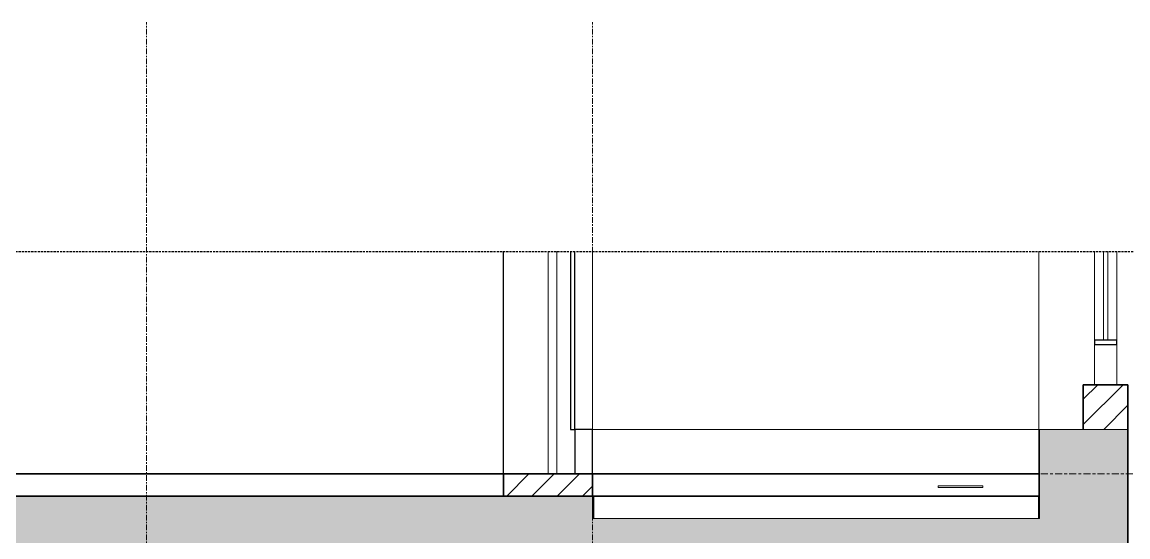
# Model space of a CAD drawing. Header units: millimetres. Extents: x 67190 to 250421, y 542 to 78637.
# Drawn here: x 90541 to 93019, y 5459 to 6613 of the extents above; entities that cross this region are included whole.
import ezdxf

# ---------------------------------------------------------------- set-up
doc = ezdxf.new("R2010")
doc.units = ezdxf.units.MM
for name, pattern in [('Centre', [31.75, 6.35, -4.7625, 15.875, -4.7625]), ('Grid Line', [22.225, 12.7, -3.175, 3.175, -3.175]), ('Hidden', [7.14375, 4.7625, -2.38125]), ('IMPORT-CENTER _2_', [40.64, 25.4, -5.08, 5.08, -5.08])]:
    doc.linetypes.add(name, pattern=pattern)
for name, color, linetype, lineweight in [('0-5', 90, 'Continuous', 5), ('A-DETL-GENF', 92, 'Continuous', 18), ('A-DETL-GENF-4', 92, 'Hidden', 25), ('A-DETL-GENF-5', 9, 'Continuous', 18), ('A-DETL-MEDM', 33, 'Continuous', 35), ('A-DETL-THIN', 151, 'Continuous', 18), ('A-DOOR', 31, 'Continuous', 18), ('A-DOOR-4', 31, 'Continuous', 25), ('A-DOOR-FRAM-1', 31, 'Continuous', 18), ('A-DOOR-GLAZ', 31, 'Continuous', 25), ('A-FLOR-FNSH-1', 250, 'Continuous', 35), ('A-FLOR-HRAL', 11, 'Continuous', 18), ('A-FLOR-HRAL-1', 11, 'Continuous', 25), ('A-FLOR-LEVL-2', 51, 'Centre', 9), ('A-FLOR-PATT-1', 253, 'Continuous', 18), ('A-WALL', 113, 'Continuous', 18), ('A-WALL-2', 250, 'Continuous', 35), ('A-WALL-3', 7, 'Continuous', 18), ('A-WALL-PATT-2', 111, 'Continuous', 18), ('G-IMPT', 8, 'Continuous', 18), ('G-IMPT-3', 8, 'IMPORT-CENTER _2_', 18), ('M-EQPM', 50, 'Continuous', 18), ('M-EQPM-1', 7, 'Continuous', 18), ('M-EQPM-2', 50, 'Continuous', 25), ('S-BEAM-2', 7, 'Continuous', 18), ('S-COLS', 52, 'Continuous', 18), ('S-GRID-1', 1, 'Grid Line', 9)]:
    doc.layers.add(name, color=color, linetype=linetype, lineweight=lineweight)
pattern_1 = [(50, (-28433.55, 15875), (364.368, -31.878), [38.1, -419.1]), (355, (-28433.55, 15875), (-70.486, 382.113), [30.48, -335.28]), (100.451, (-28403.2, 15872.34), (293.885, 350.233), [32.38, -356.18]), (46.184, (-28433.55, 15976.6), (542.158, -84.086), [57.15, -628.65]), (96.636, (-28388.37, 15969.6), (474.805, 494.855), [48.57, -534.27]), (351.184, (-28433.55, 15976.6), (474.81, 494.85), [45.72, -502.92]), (21, (-28382.75, 15951.2), (303.2285, -204.5305), [38.1, -419.1]), (326, (-28382.75, 15951.2), (123.604, 368.376), [30.48, -335.28]), (71.451, (-28357.48, 15934.16), (426.834, 163.843), [32.38, -356.18]), (37.5, (-28433.55, 15875), (6.1766, 169.1102), [3.353, -327.863, 3.353, -337.007, -336.55]), (37.5, (-28433.55, 15875), (6.1766, 169.1102), [-671.576, 3.353, -333.197]), (7.5, (-28433.55, 15875), (133.639, 200.3615), [3.353, -190.703, 3.353, -320.243, -128.27]), (7.5, (-28433.55, 15875), (133.639, 200.3615), [-517.652, 3.353, -124.917]), (327.5, (-28546.83, 15875), (271.1818, -11.4584), [3.353, -123.647, 3.353, -392.887, -525.78]), (327.5, (-28546.83, 15875), (271.1818, -11.4584), [-523.24, 3.353, -522.427]), (317.5, (-28597.63, 15875), (296.2585, 50.853), [3.353, -161.747, 3.353, -259.791, -373.38]), (317.5, (-28597.63, 15875), (296.2585, 50.853), [-428.244, 3.353, -370.027]), (45, (-28433.55, 15875), (-125.7236, 125.7236), []), (45, (-28433.55, 16065.5), (-125.7236, 125.7236), [])]
pattern_2 = [(45, (87923.03, 15875), (-28.28427, 28.28427), [])]

# ---------------------------------------------------------------- blocks, each defined once
blk = doc.blocks.new('NCV_TKTC_KET CAU_rvt-2-TKCS_CĂN HỘ LOẠI 5 - MẶT CẮT 1')
at = {"layer": 'A-FLOR-PATT-1'}
h = blk.add_hatch(dxfattribs=at)
h.set_pattern_fill('FP_3', color=256, style=0, pattern_type=2)
h.set_pattern_definition(pattern_1)
h.paths.add_polyline_path([(-32934.9, 5380), (-29036.9, 5380), (-29036.9, 5385), (-32934.9, 5385)])
h.paths.add_polyline_path([(-24848.3, 5380), (-24835.3, 5380), (-24835.3, 5385), (-28836.9, 5385), (-28836.9, 5380), (-25459.3, 5380)])
h.paths.add_polyline_path([(-24535.3, 5500), (-24535.3, 5550), (-24536.9, 5550), (-24536.9, 5500)])
h = blk.add_hatch(dxfattribs=at)
h.set_pattern_fill('FP_3', color=256, style=0, pattern_type=2)
h.set_pattern_definition(pattern_1)
h.paths.add_polyline_path([(-32934.9, 5380), (-29036.9, 5380), (-29036.9, 5385), (-32934.9, 5385)])
h.paths.add_polyline_path([(-24848.3, 5380), (-24835.3, 5380), (-24835.3, 5385), (-28836.9, 5385), (-28836.9, 5380), (-25459.3, 5380)])
h.paths.add_polyline_path([(-24535.3, 5500), (-24535.3, 5550), (-24536.9, 5550), (-24536.9, 5500)])
at = {"layer": 'A-FLOR-FNSH-1'}
for p, q in [((-24535.3, 5550), (-24536.9, 5550)), ((-24535.3, 5500), (-24535.3, 5550))]:
    blk.add_line(p, q, dxfattribs=at)
at = {"layer": 'S-BEAM-2'}
blk.add_line((-24536.9, 5700), (-23535.3, 5700), dxfattribs=at)
blk = doc.blocks.new('THU NUOC - THU NUOC-455054-TKCS_CĂN HỘ LOẠI 5 - MẶT CẮT 1')
at = {"layer": 'M-EQPM-1'}
for p, q in [((-23762.3, 5573.2), (-23662.3, 5573.2)), ((-23762.3, 5573.2), (-23762.3, 5570)), ((-23662.3, 5570), (-23762.3, 5570)), ((-23662.3, 5570), (-23662.3, 5573.2))]:
    blk.add_line(p, q, dxfattribs=at)
blk = doc.blocks.new('NCV_TKTC_TANG 2_rvt-2-TKCS_CĂN HỘ LOẠI 5 - MẶT CẮT 1')
at = {"layer": 'A-FLOR-FNSH-1'}
for p, q in [((-24736.9, 5600), (-33336.9, 5600)), ((-24736.9, 5550), (-24736.9, 5600)), ((-23536.9, 5550), (-24536.9, 5550)), ((-23536.9, 5500), (-23536.9, 5550))]:
    blk.add_line(p, q, dxfattribs=at)
at = {"layer": 'A-WALL-3'}
blk.add_line((-24737.4, 5600), (-24737.4, 6098.9), dxfattribs=at)
at = {"layer": 'M-EQPM'}
blk.add_blockref('THU NUOC - THU NUOC-455054-TKCS_CĂN HỘ LOẠI 5 - MẶT CẮT 1', (0, 0), dxfattribs=at)
blk = doc.blocks.new('DEG_02-DEG_03 - DEG_02-2500x2400mm-CỬA ĐI 02 CÁNH TRƯỢT-841416-TKCS_CĂN HỘ LOẠI 5 - MẶT CẮT 1')
at = {"layer": 'A-DOOR'}
for p, q in [((-24616.9, 5600), (-24616.9, 6098.9)), ((-24536.9, 5700), (-24536.9, 6098.9))]:
    blk.add_line(p, q, dxfattribs=at)
at = {"layer": 'A-DOOR-4'}
for p, q in [((-24576.9, 5700), (-24576.9, 5600)), ((-24536.9, 5700), (-24576.9, 5700)), ((-24536.9, 5600), (-24536.9, 5700)), ((-24576.9, 5600), (-24536.9, 5600))]:
    blk.add_line(p, q, dxfattribs=at)
at = {"layer": 'A-DOOR-FRAM-1'}
blk.add_line((-24636.9, 5600), (-24636.9, 6098.9), dxfattribs=at)
at = {"layer": 'A-DOOR-GLAZ'}
for p, q in [((-24586.9, 6098.9), (-24586.9, 5700)), ((-24576.9, 5700), (-24576.9, 6098.9)), ((-24586.9, 5700), (-24576.9, 5700))]:
    blk.add_line(p, q, dxfattribs=at)
blk = doc.blocks.new('Railing - 10mm-1251313-TKCS_CĂN HỘ LOẠI 5 - MẶT CẮT 1')
at = {"layer": 'A-FLOR-HRAL'}
for p, q in [((-23392.4, 6098.9), (-23392.4, 5900)), ((-23382.4, 5900), (-23382.4, 6098.9))]:
    blk.add_line(p, q, dxfattribs=at)
blk = doc.blocks.new('Railing - 50 x 10mm-1251315-TKCS_CĂN HỘ LOẠI 5 - MẶT CẮT 1')
at = {"layer": 'A-FLOR-HRAL'}
for p, q in [((-23412.4, 6098.9), (-23412.4, 5900)), ((-23362.4, 5900), (-23362.4, 6098.9)), ((-23412.4, 5890), (-23412.4, 5800)), ((-23362.4, 5800), (-23362.4, 5890))]:
    blk.add_line(p, q, dxfattribs=at)
blk = doc.blocks.new('Railing - Railing-1267716-TKCS_CĂN HỘ LOẠI 5 - MẶT CẮT 1')
at = {"layer": 'A-FLOR-HRAL-1'}
for p, q in [((-23362.4, 5900), (-23412.4, 5900)), ((-23412.4, 5900), (-23412.4, 5890)), ((-23362.4, 5890), (-23362.4, 5900)), ((-23412.4, 5890), (-23362.4, 5890))]:
    blk.add_line(p, q, dxfattribs=at)
for name in ['Railing - 50 x 10mm-1251315-TKCS_CĂN HỘ LOẠI 5 - MẶT CẮT 1', 'Railing - 10mm-1251313-TKCS_CĂN HỘ LOẠI 5 - MẶT CẮT 1']:
    blk.add_blockref(name, (0, 0))
blk = doc.blocks.new('TKTC_XREF_251221_MB TANG 2-7 - TKTC_XREF_260130_MB TANG 2-5_dwg_THU NUOC - THU NUOC-444531-TKCS_MB TẦNG 1-4746804-TKCS_CĂN HỘ LOẠI 5 - MẶT CẮT 1')
at = {"layer": 'G-IMPT'}
for p, q in [((-23833.5, 5600), (-23983.5, 5600)), ((-23983.5, 5600), (-23833.5, 5600)), ((-23858.5, 5600), (-23958.5, 5600)), ((-23958.5, 5600), (-23858.5, 5600)), ((-23942.6, 5600), (-23948.6, 5600)), ((-23948.6, 5600), (-23942.6, 5600)), ((-23936.2, 5600), (-23930.2, 5600)), ((-23930.2, 5600), (-23936.2, 5600)), ((-23923.8, 5600), (-23917.8, 5600)), ((-23917.8, 5600), (-23923.8, 5600)), ((-23911.8, 5600), (-23905.8, 5600)), ((-23905.8, 5600), (-23911.8, 5600)), ((-23911.8, 5600), (-23905.8, 5600)), ((-23905.8, 5600), (-23911.8, 5600)), ((-23908.5, 5600), (-23908.5, 5600)), ((-23908.5, 5600), (-23908.5, 5600)), ((-23908.5, 5600), (-23908.5, 5600)), ((-23908.5, 5600), (-23908.5, 5600)), ((-23893.3, 5600), (-23899.3, 5600)), ((-23899.3, 5600), (-23893.3, 5600)), ((-23880.9, 5600), (-23886.9, 5600)), ((-23886.9, 5600), (-23880.9, 5600)), ((-23874.5, 5600), (-23868.5, 5600)), ((-23868.5, 5600), (-23874.5, 5600))]:
    blk.add_line(p, q, dxfattribs=at)
blk = doc.blocks.new('TKTC_XREF_251221_MB TANG 2-7 - TKTC_XREF_260130_MB TANG 2-5_dwg_FD-4746809-TKCS_CĂN HỘ LOẠI 5 - MẶT CẮT 1')
at = {"layer": 'G-IMPT'}
for p, q in [((-23831.7, 5600), (-23981.7, 5600)), ((-23981.7, 5600), (-23831.7, 5600)), ((-23906.7, 5600), (-23906.7, 5600))]:
    blk.add_line(p, q, dxfattribs=at)
at = {"layer": 'M-EQPM'}
for p, q in [((-23960, 5600), (-23853.4, 5600)), ((-23944.4, 5600), (-23869, 5600)), ((-23944.4, 5600), (-23869, 5600))]:
    blk.add_line(p, q, dxfattribs=at)
blk = doc.blocks.new('TKTC_XREF_251221_MB TANG 2-7 - TKTC_XREF_260130_MB TANG 2-5_dwg_$cc-4746808-TKCS_CĂN HỘ LOẠI 5 - MẶT CẮT 1')
at = {"layer": 'G-IMPT-3'}
for p, q in [((-33379.3, 5600), (-33532.3, 5600)), ((-33455.8, 5600), (-33455.8, 5600))]:
    blk.add_line(p, q, dxfattribs=at)
at = {"layer": 'M-EQPM'}
for p, q in [((-33398.9, 5600), (-33512.7, 5600)), ((-33512.7, 5600), (-33455.8, 5600)), ((-33455.8, 5600), (-33509.9, 5600)), ((-33509.9, 5600), (-33401.7, 5600)), ((-33401.7, 5600), (-33455.8, 5600)), ((-33455.8, 5600), (-33398.9, 5600))]:
    blk.add_line(p, q, dxfattribs=at)
blk = doc.blocks.new('TKTC_XREF_251221_MB TANG 2-7 - TKTC_XREF_260130_MB TANG 2-5_dwg_CUM U_DN100-V23-TKCS_CĂN HỘ LOẠI 5 - MẶT CẮT 1')
at = {"layer": 'G-IMPT'}
for p, q in [((-33513.9, 5600), (-33529.2, 5600)), ((-33529.2, 5600), (-33527.3, 5600)), ((-33524.4, 5600), (-33527.3, 5600)), ((-33527.3, 5600), (-33515.8, 5600)), ((-33517.2, 5600), (-33525.8, 5600)), ((-33525.5, 5600), (-33387.9, 5600)), ((-33518.7, 5600), (-33524.4, 5600)), ((-33523.1, 5600), (-33524.1, 5600)), ((-33519, 5600), (-33524.1, 5600)), ((-33519.9, 5600), (-33523.1, 5600)), ((-33519.9, 5600), (-33523.1, 5600)), ((-33519.9, 5600), (-33523.1, 5600)), ((-33519, 5600), (-33519.9, 5600)), ((-33515.8, 5600), (-33518.7, 5600)), ((-33517.5, 5600), (-33395.8, 5600)), ((-33517.5, 5600), (-33513.5, 5600)), ((-33515.8, 5600), (-33513.9, 5600)), ((-33513.5, 5600), (-33399.8, 5600)), ((-33395.8, 5600), (-33399.8, 5600)), ((-33384.2, 5600), (-33399.5, 5600)), ((-33399.5, 5600), (-33397.6, 5600)), ((-33394.7, 5600), (-33397.6, 5600)), ((-33397.6, 5600), (-33386.1, 5600)), ((-33387.5, 5600), (-33396.2, 5600)), ((-33389, 5600), (-33394.7, 5600)), ((-33393.5, 5600), (-33394.4, 5600)), ((-33389.3, 5600), (-33394.4, 5600)), ((-33390.3, 5600), (-33393.5, 5600)), ((-33390.3, 5600), (-33393.5, 5600)), ((-33390.3, 5600), (-33393.5, 5600)), ((-33389.3, 5600), (-33390.3, 5600)), ((-33386.1, 5600), (-33389, 5600)), ((-33386.1, 5600), (-33384.2, 5600))]:
    blk.add_line(p, q, dxfattribs=at)
blk = doc.blocks.new('TKTC_XREF_251221_MB TANG 2-7 - TKTC_XREF_260130_MB TANG 2-5_dwg_$cc-4746805-TKCS_CĂN HỘ LOẠI 5 - MẶT CẮT 1')
at = {"layer": 'G-IMPT-3'}
for p, q in [((-24346.1, 5600), (-24499.1, 5600)), ((-24422.6, 5600), (-24422.6, 5600))]:
    blk.add_line(p, q, dxfattribs=at)
at = {"layer": 'M-EQPM'}
for p, q in [((-24479.4, 5600), (-24479.4, 5600)), ((-24422.6, 5600), (-24435.1, 5600)), ((-24435.1, 5600), (-24422.6, 5600)), ((-24422.6, 5600), (-24368.5, 5600)), ((-24368.5, 5600), (-24422.6, 5600)), ((-24422.6, 5600), (-24410, 5600)), ((-24410, 5600), (-24422.6, 5600))]:
    blk.add_line(p, q, dxfattribs=at)
blk = doc.blocks.new('TKTC_XREF_251221_MB TANG 2-7 - TKTC_XREF_260130_MB TANG 2-5_dwg_CUM U_DN100-V24-TKCS_CĂN HỘ LOẠI 5 - MẶT CẮT 1')
at = {"layer": 'G-IMPT'}
for p, q in [((-24501.5, 5600), (-24500.5, 5600)), ((-24500.5, 5600), (-24501.5, 5600)), ((-24501.5, 5600), (-24500.5, 5600)), ((-24500.5, 5600), (-24501.5, 5600)), ((-24495.1, 5600), (-24500.5, 5600)), ((-24500.5, 5600), (-24495.1, 5600)), ((-24495.1, 5600), (-24500.5, 5600)), ((-24500.5, 5600), (-24495.1, 5600)), ((-24494.1, 5600), (-24494.1, 5600)), ((-24494.1, 5600), (-24494.1, 5600)), ((-24494.1, 5600), (-24489.3, 5600)), ((-24489.3, 5600), (-24494.1, 5600)), ((-24489.3, 5600), (-24494.1, 5600)), ((-24489.3, 5600), (-24494.1, 5600)), ((-24494.1, 5600), (-24489.3, 5600)), ((-24489.3, 5600), (-24494.1, 5600)), ((-24489.3, 5600), (-24494.1, 5600)), ((-24489.3, 5600), (-24494.1, 5600)), ((-24489.3, 5600), (-24487.4, 5600)), ((-24487.4, 5600), (-24489.3, 5600)), ((-24489.3, 5600), (-24487.4, 5600)), ((-24487.4, 5600), (-24489.3, 5600)), ((-24487.4, 5600), (-24422.6, 5600)), ((-24487.4, 5600), (-24422.6, 5600)), ((-24487.4, 5600), (-24422.6, 5600)), ((-24487.4, 5600), (-24422.6, 5600)), ((-24422.6, 5600), (-24363.2, 5600)), ((-24363.2, 5600), (-24422.6, 5600)), ((-24422.6, 5600), (-24422.6, 5600)), ((-24422.6, 5600), (-24355.5, 5600)), ((-24355.5, 5600), (-24422.6, 5600))]:
    blk.add_line(p, q, dxfattribs=at)
blk = doc.blocks.new('TKTC_XREF_251221_MB TANG 2-7 - TKTC_XREF_260130_MB TANG 2-5_dwg_$cc-V25-TKCS_CĂN HỘ LOẠI 5 - MẶT CẮT 1')
at = {"layer": 'G-IMPT-3'}
for p, q in [((-24374.1, 5600), (-24495.2, 5600)), ((-24435, 5600), (-24434.4, 5600))]:
    blk.add_line(p, q, dxfattribs=at)
at = {"layer": 'M-EQPM'}
for p, q in [((-24479.7, 5600), (-24479.7, 5600)), ((-24434.7, 5600), (-24434.9, 5600)), ((-24434.9, 5600), (-24434.4, 5600)), ((-24434.4, 5600), (-24434.7, 5600))]:
    blk.add_line(p, q, dxfattribs=at)
blk = doc.blocks.new('TKTC_XREF_251221_MB TANG 2-7 - TKTC_XREF_260130_MB TANG 2-5_dwg_CUM U_DN100-V26-TKCS_CĂN HỘ LOẠI 5 - MẶT CẮT 1')
at = {"layer": 'G-IMPT'}
for p, q in [((-24498.7, 5600), (-24497.9, 5600)), ((-24497.9, 5600), (-24498.7, 5600)), ((-24498.7, 5600), (-24498.7, 5600)), ((-24498.6, 5600), (-24497.8, 5600)), ((-24497.8, 5600), (-24498.6, 5600)), ((-24498.6, 5600), (-24498.6, 5600)), ((-24496.7, 5600), (-24496.7, 5600)), ((-24496.6, 5600), (-24496.6, 5600)), ((-24495.2, 5600), (-24495.2, 5600)), ((-24495.1, 5600), (-24495.1, 5600)), ((-24493.7, 5600), (-24493.6, 5600)), ((-24493.5, 5600), (-24493.5, 5600)), ((-24492.9, 5600), (-24492.9, 5600)), ((-24492.9, 5600), (-24492.9, 5600)), ((-24492.9, 5600), (-24492.9, 5600)), ((-24489.1, 5600), (-24492.9, 5600)), ((-24489.1, 5600), (-24492.9, 5600)), ((-24492.8, 5600), (-24492.8, 5600)), ((-24492.8, 5600), (-24492.8, 5600)), ((-24492.8, 5600), (-24492.8, 5600)), ((-24489, 5600), (-24492.8, 5600)), ((-24489, 5600), (-24492.8, 5600)), ((-24487.6, 5600), (-24436.3, 5600)), ((-24487.5, 5600), (-24436.1, 5600)), ((-24436.2, 5600), (-24436.3, 5600)), ((-24436.2, 5600), (-24436.3, 5600)), ((-24436.1, 5600), (-24436.3, 5600))]:
    blk.add_line(p, q, dxfattribs=at)
at = {"layer": 'G-IMPT', "flags": 128}
for points in [[(-24493.7, 5600), (-24497.9, 5600), (-24497.9, 5600), (-24493.7, 5600)], [(-24493.5, 5600), (-24497.8, 5600), (-24497.8, 5600), (-24493.5, 5600)], [(-24492.9, 5600), (-24489.1, 5600), (-24489.1, 5600), (-24492.9, 5600)], [(-24492.8, 5600), (-24489, 5600), (-24489, 5600), (-24492.8, 5600)], [(-24489.1, 5600), (-24489.1, 5600), (-24487.6, 5600), (-24487.6, 5600), (-24489.1, 5600), (-24489.1, 5600)], [(-24489, 5600), (-24489, 5600), (-24487.5, 5600), (-24487.5, 5600), (-24489, 5600), (-24489, 5600)], [(-24487.6, 5600), (-24436.3, 5600), (-24436.3, 5600)], [(-24487.5, 5600), (-24436.2, 5600), (-24436.2, 5600)]]:
    blk.add_lwpolyline(points, dxfattribs=at)
blk = doc.blocks.new('TKTC_XREF_251221_MB TANG 2-7 - TKTC_XREF_260130_MB TANG 2-5_dwg_$cc-V27-TKCS_CĂN HỘ LOẠI 5 - MẶT CẮT 1')
at = {"layer": 'G-IMPT-3'}
for p, q in [((-25836.5, 5600), (-25957.6, 5600)), ((-25896.7, 5600), (-25897.3, 5600))]:
    blk.add_line(p, q, dxfattribs=at)
at = {"layer": 'M-EQPM'}
for p, q in [((-25852, 5600), (-25942, 5600)), ((-25942, 5600), (-25897, 5600)), ((-25897.3, 5600), (-25897.3, 5600)), ((-25897, 5600), (-25852, 5600))]:
    blk.add_line(p, q, dxfattribs=at)
blk = doc.blocks.new('TKTC_XREF_251221_MB TANG 2-7 - TKTC_XREF_260130_MB TANG 2-5_dwg_CUM U_DN100-V28-TKCS_CĂN HỘ LOẠI 5 - MẶT CẮT 1')
at = {"layer": 'G-IMPT'}
for p, q in [((-25951, 5600), (-25948.8, 5600)), ((-25949.9, 5600), (-25943.1, 5600)), ((-25840.8, 5600), (-25949.7, 5600)), ((-25949.7, 5600), (-25949.7, 5600)), ((-25948.8, 5600), (-25944.2, 5600)), ((-25948.8, 5600), (-25948.8, 5600)), ((-25948.5, 5600), (-25947.8, 5600)), ((-25947.8, 5600), (-25945.2, 5600)), ((-25947.8, 5600), (-25945.2, 5600)), ((-25947.8, 5600), (-25945.2, 5600)), ((-25945.2, 5600), (-25944.5, 5600)), ((-25944.2, 5600), (-25942, 5600)), ((-25944.2, 5600), (-25944.2, 5600)), ((-25847.1, 5600), (-25943.4, 5600)), ((-25850.3, 5600), (-25940.3, 5600)), ((-25848.4, 5600), (-25846.1, 5600)), ((-25847.3, 5600), (-25840.5, 5600)), ((-25846.1, 5600), (-25841.6, 5600)), ((-25846.1, 5600), (-25846.1, 5600)), ((-25845.9, 5600), (-25845.1, 5600)), ((-25845.1, 5600), (-25842.6, 5600)), ((-25845.1, 5600), (-25842.6, 5600)), ((-25845.1, 5600), (-25842.6, 5600)), ((-25842.6, 5600), (-25841.8, 5600)), ((-25841.6, 5600), (-25839.3, 5600)), ((-25841.6, 5600), (-25841.6, 5600)), ((-25840.7, 5600), (-25840.8, 5600))]:
    blk.add_line(p, q, dxfattribs=at)
at = {"layer": 'G-IMPT', "flags": 128}
for points in [[(-25951.1, 5600), (-25952.6, 5600), (-25952.6, 5600), (-25940.4, 5600), (-25940.4, 5600), (-25942, 5600)], [(-25942, 5600), (-25942, 5600), (-25951.1, 5600), (-25951, 5600)], [(-25948.5, 5600), (-25948.5, 5600), (-25944.5, 5600), (-25944.5, 5600)], [(-25943.3, 5600), (-25943.4, 5600), (-25940.3, 5600)], [(-25847, 5600), (-25847.1, 5600), (-25850.3, 5600)], [(-25848.4, 5600), (-25849.9, 5600), (-25849.9, 5600), (-25837.8, 5600), (-25837.8, 5600), (-25839.3, 5600)], [(-25839.3, 5600), (-25839.3, 5600), (-25848.4, 5600), (-25848.4, 5600)], [(-25845.9, 5600), (-25845.9, 5600), (-25841.8, 5600), (-25841.8, 5600)]]:
    blk.add_lwpolyline(points, dxfattribs=at)
blk = doc.blocks.new('TKTC_XREF_251221_MB TANG 2-7 - TKTC_XREF_260130_MB TANG 2-5_dwg_$cc-V29-TKCS_CĂN HỘ LOẠI 5 - MẶT CẮT 1')
at = {"layer": 'G-IMPT-3'}
for p, q in [((-24345.3, 5600), (-24498.3, 5600)), ((-24421.8, 5600), (-24421.8, 5600))]:
    blk.add_line(p, q, dxfattribs=at)
at = {"layer": 'M-EQPM'}
for p, q in [((-24478.7, 5600), (-24478.7, 5600)), ((-24421.8, 5600), (-24434.3, 5600)), ((-24434.3, 5600), (-24421.8, 5600)), ((-24421.8, 5600), (-24367.7, 5600)), ((-24367.7, 5600), (-24421.8, 5600)), ((-24421.8, 5600), (-24409.3, 5600)), ((-24409.3, 5600), (-24421.8, 5600))]:
    blk.add_line(p, q, dxfattribs=at)
blk = doc.blocks.new('TKTC_XREF_251221_MB TANG 2-7 - TKTC_XREF_260130_MB TANG 2-5_dwg_CUM U_DN100-V30-TKCS_CĂN HỘ LOẠI 5 - MẶT CẮT 1')
at = {"layer": 'G-IMPT'}
for p, q in [((-24500.7, 5600), (-24499.7, 5600)), ((-24499.7, 5600), (-24500.7, 5600)), ((-24500.7, 5600), (-24499.7, 5600)), ((-24499.7, 5600), (-24500.7, 5600)), ((-24494.3, 5600), (-24499.7, 5600)), ((-24499.7, 5600), (-24494.3, 5600)), ((-24494.3, 5600), (-24499.7, 5600)), ((-24499.7, 5600), (-24494.3, 5600)), ((-24493.4, 5600), (-24493.4, 5600)), ((-24493.4, 5600), (-24493.4, 5600)), ((-24493.4, 5600), (-24488.6, 5600)), ((-24488.6, 5600), (-24493.4, 5600)), ((-24488.6, 5600), (-24493.4, 5600)), ((-24488.6, 5600), (-24493.4, 5600)), ((-24493.4, 5600), (-24488.6, 5600)), ((-24488.6, 5600), (-24493.4, 5600)), ((-24488.6, 5600), (-24493.4, 5600)), ((-24488.6, 5600), (-24493.4, 5600)), ((-24488.6, 5600), (-24486.7, 5600)), ((-24486.7, 5600), (-24488.6, 5600)), ((-24488.6, 5600), (-24486.7, 5600)), ((-24486.7, 5600), (-24488.6, 5600)), ((-24486.7, 5600), (-24421.8, 5600)), ((-24486.7, 5600), (-24421.8, 5600)), ((-24486.7, 5600), (-24421.8, 5600)), ((-24486.7, 5600), (-24421.8, 5600)), ((-24421.8, 5600), (-24362.5, 5600)), ((-24362.5, 5600), (-24421.8, 5600)), ((-24421.8, 5600), (-24421.8, 5600)), ((-24421.8, 5600), (-24354.7, 5600)), ((-24354.7, 5600), (-24421.8, 5600))]:
    blk.add_line(p, q, dxfattribs=at)
blk = doc.blocks.new('TKTC_XREF_251221_MB TANG 2-7 - TKTC_XREF_260130_MB TANG 2-5_dwg_$cc-V31-TKCS_CĂN HỘ LOẠI 5 - MẶT CẮT 1')
at = {"layer": 'G-IMPT-3'}
for p, q in [((-25789.3, 5600), (-25668.3, 5600)), ((-25728.4, 5600), (-25729.2, 5600))]:
    blk.add_line(p, q, dxfattribs=at)
at = {"layer": 'M-EQPM'}
for p, q in [((-25728.5, 5600), (-25729.1, 5600)), ((-25729.1, 5600), (-25728.8, 5600)), ((-25728.8, 5600), (-25728.5, 5600)), ((-25683.8, 5600), (-25683.8, 5600))]:
    blk.add_line(p, q, dxfattribs=at)
blk = doc.blocks.new('TKTC_XREF_251221_MB TANG 2-7 - TKTC_XREF_260130_MB TANG 2-5_dwg_CUM U_DN100-V32-TKCS_CĂN HỘ LOẠI 5 - MẶT CẮT 1')
at = {"layer": 'G-IMPT'}
for p, q in [((-25727.3, 5600), (-25780.4, 5600)), ((-25780.4, 5600), (-25727.3, 5600)), ((-25727.3, 5600), (-25774.2, 5600)), ((-25774.2, 5600), (-25727.3, 5600)), ((-25727.3, 5600), (-25727.3, 5600)), ((-25675.9, 5600), (-25727.3, 5600)), ((-25675.9, 5600), (-25727.3, 5600)), ((-25675.9, 5600), (-25727.3, 5600)), ((-25675.9, 5600), (-25727.3, 5600)), ((-25674.4, 5600), (-25675.9, 5600)), ((-25675.9, 5600), (-25674.4, 5600)), ((-25674.4, 5600), (-25675.9, 5600)), ((-25675.9, 5600), (-25674.4, 5600)), ((-25670.6, 5600), (-25674.4, 5600)), ((-25674.4, 5600), (-25670.6, 5600)), ((-25674.4, 5600), (-25670.6, 5600)), ((-25674.4, 5600), (-25670.6, 5600)), ((-25670.6, 5600), (-25674.4, 5600)), ((-25674.4, 5600), (-25670.6, 5600)), ((-25674.4, 5600), (-25670.6, 5600)), ((-25674.4, 5600), (-25670.6, 5600)), ((-25670.6, 5600), (-25670.6, 5600)), ((-25670.6, 5600), (-25670.6, 5600)), ((-25669.9, 5600), (-25665.6, 5600)), ((-25665.6, 5600), (-25669.9, 5600)), ((-25669.9, 5600), (-25665.6, 5600)), ((-25665.6, 5600), (-25669.9, 5600)), ((-25664.8, 5600), (-25665.6, 5600)), ((-25665.6, 5600), (-25664.8, 5600)), ((-25664.8, 5600), (-25665.6, 5600)), ((-25665.6, 5600), (-25664.8, 5600))]:
    blk.add_line(p, q, dxfattribs=at)
blk = doc.blocks.new('TKTC_XREF_251221_MB TANG 2-7 - TKTC_XREF_251221_MB TANG 2-7-2039446-TKCS_CĂN HỘ LOẠI 5 - MẶT CẮT 1')
at = {"layer": 'M-EQPM'}
for p, q in [((-25675.9, 5600), (-25795.9, 5600)), ((-25795.9, 5600), (-25675.9, 5600)), ((-25675.9, 5600), (-25635.9, 5600)), ((-25635.9, 5600), (-25675.9, 5600)), ((-25360.2, 5600), (-25209.8, 5600)), ((-25209.8, 5600), (-25360.2, 5600)), ((-25235.1, 5600), (-25354.5, 5600)), ((-25354.5, 5600), (-25235.1, 5600)), ((-25235.1, 5600), (-25354.5, 5600)), ((-25354.5, 5600), (-25235.1, 5600)), ((-25237, 5600), (-25352.7, 5600)), ((-25352.7, 5600), (-25237, 5600)), ((-25237, 5600), (-25352.7, 5600)), ((-25352.7, 5600), (-25237, 5600)), ((-24487.5, 5600), (-24537.2, 5600)), ((-24537.2, 5600), (-24487.5, 5600)), ((-24487.4, 5600), (-24537.2, 5600)), ((-24537.2, 5600), (-24487.4, 5600)), ((-24487.6, 5600), (-24536.9, 5600)), ((-24486.8, 5600), (-24536.6, 5600)), ((-24536.6, 5600), (-24486.8, 5600)), ((-24487.5, 5600), (-24337.8, 5600)), ((-24337.7, 5600), (-24487.4, 5600)), ((-24487.4, 5600), (-24337.7, 5600)), ((-24337.6, 5600), (-24487.3, 5600)), ((-24487.3, 5600), (-24337.6, 5600)), ((-24337.1, 5600), (-24486.7, 5600)), ((-24486.7, 5600), (-24337.1, 5600))]:
    blk.add_line(p, q, dxfattribs=at)
at = {"layer": 'M-EQPM-2'}
for p, q in [((-34217.4, 5600), (-23535.3, 5600)), ((-24539, 5600), (-23535.3, 5600)), ((-23535.3, 5600), (-24539, 5600)), ((-24539, 5600), (-23535.3, 5600)), ((-23535.3, 5600), (-24539, 5600)), ((-24538.6, 5600), (-23535.3, 5600)), ((-23535.3, 5600), (-24538.6, 5600))]:
    blk.add_line(p, q, dxfattribs=at)
for name, p in [('TKTC_XREF_251221_MB TANG 2-7 - TKTC_XREF_260130_MB TANG 2-5_dwg_$cc-V31-TKCS_CĂN HỘ LOẠI 5 - MẶT CẮT 1', (0, 0)), ('TKTC_XREF_251221_MB TANG 2-7 - TKTC_XREF_260130_MB TANG 2-5_dwg_CUM U_DN100-V32-TKCS_CĂN HỘ LOẠI 5 - MẶT CẮT 1', (0, 0)), ('TKTC_XREF_251221_MB TANG 2-7 - TKTC_XREF_260130_MB TANG 2-5_dwg_$cc-4746808-TKCS_CĂN HỘ LOẠI 5 - MẶT CẮT 1', (8174.5, 0)), ('TKTC_XREF_251221_MB TANG 2-7 - TKTC_XREF_260130_MB TANG 2-5_dwg_$cc-V27-TKCS_CĂN HỘ LOẠI 5 - MẶT CẮT 1', (600, 0)), ('TKTC_XREF_251221_MB TANG 2-7 - TKTC_XREF_260130_MB TANG 2-5_dwg_$cc-V27-TKCS_CĂN HỘ LOẠI 5 - MẶT CẮT 1', (600, 0)), ('TKTC_XREF_251221_MB TANG 2-7 - TKTC_XREF_260130_MB TANG 2-5_dwg_CUM U_DN100-V23-TKCS_CĂN HỘ LOẠI 5 - MẶT CẮT 1', (8174.5, 0)), ('TKTC_XREF_251221_MB TANG 2-7 - TKTC_XREF_260130_MB TANG 2-5_dwg_CUM U_DN100-V28-TKCS_CĂN HỘ LOẠI 5 - MẶT CẮT 1', (600, 0)), ('TKTC_XREF_251221_MB TANG 2-7 - TKTC_XREF_260130_MB TANG 2-5_dwg_CUM U_DN100-V28-TKCS_CĂN HỘ LOẠI 5 - MẶT CẮT 1', (600, 0)), ('TKTC_XREF_251221_MB TANG 2-7 - TKTC_XREF_260130_MB TANG 2-5_dwg_THU NUOC - THU NUOC-444531-TKCS_MB TẦNG 1-4746804-TKCS_CĂN HỘ LOẠI 5 - MẶT CẮT 1', (-1178.4, 0)), ('TKTC_XREF_251221_MB TANG 2-7 - TKTC_XREF_260130_MB TANG 2-5_dwg_THU NUOC - THU NUOC-444531-TKCS_MB TẦNG 1-4746804-TKCS_CĂN HỘ LOẠI 5 - MẶT CẮT 1', (-1053.3, 0)), ('TKTC_XREF_251221_MB TANG 2-7 - TKTC_XREF_260130_MB TANG 2-5_dwg_THU NUOC - THU NUOC-444531-TKCS_MB TẦNG 1-4746804-TKCS_CĂN HỘ LOẠI 5 - MẶT CẮT 1', (-1051.7, 0)), ('TKTC_XREF_251221_MB TANG 2-7 - TKTC_XREF_260130_MB TANG 2-5_dwg_THU NUOC - THU NUOC-444531-TKCS_MB TẦNG 1-4746804-TKCS_CĂN HỘ LOẠI 5 - MẶT CẮT 1', (-1051.7, 0)), ('TKTC_XREF_251221_MB TANG 2-7 - TKTC_XREF_260130_MB TANG 2-5_dwg_CUM U_DN100-V24-TKCS_CĂN HỘ LOẠI 5 - MẶT CẮT 1', (0, 0)), ('TKTC_XREF_251221_MB TANG 2-7 - TKTC_XREF_260130_MB TANG 2-5_dwg_CUM U_DN100-V30-TKCS_CĂN HỘ LOẠI 5 - MẶT CẮT 1', (-0.6, 0)), ('TKTC_XREF_251221_MB TANG 2-7 - TKTC_XREF_260130_MB TANG 2-5_dwg_CUM U_DN100-V30-TKCS_CĂN HỘ LOẠI 5 - MẶT CẮT 1', (-0.6, 0)), ('TKTC_XREF_251221_MB TANG 2-7 - TKTC_XREF_260130_MB TANG 2-5_dwg_CUM U_DN100-V30-TKCS_CĂN HỘ LOẠI 5 - MẶT CẮT 1', (0, 0)), ('TKTC_XREF_251221_MB TANG 2-7 - TKTC_XREF_260130_MB TANG 2-5_dwg_$cc-4746805-TKCS_CĂN HỘ LOẠI 5 - MẶT CẮT 1', (0, 0)), ('TKTC_XREF_251221_MB TANG 2-7 - TKTC_XREF_260130_MB TANG 2-5_dwg_$cc-V29-TKCS_CĂN HỘ LOẠI 5 - MẶT CẮT 1', (-0.6, 0)), ('TKTC_XREF_251221_MB TANG 2-7 - TKTC_XREF_260130_MB TANG 2-5_dwg_$cc-V29-TKCS_CĂN HỘ LOẠI 5 - MẶT CẮT 1', (-0.6, 0)), ('TKTC_XREF_251221_MB TANG 2-7 - TKTC_XREF_260130_MB TANG 2-5_dwg_CUM U_DN100-V26-TKCS_CĂN HỘ LOẠI 5 - MẶT CẮT 1', (0, 0)), ('TKTC_XREF_251221_MB TANG 2-7 - TKTC_XREF_260130_MB TANG 2-5_dwg_$cc-V29-TKCS_CĂN HỘ LOẠI 5 - MẶT CẮT 1', (0, 0)), ('TKTC_XREF_251221_MB TANG 2-7 - TKTC_XREF_260130_MB TANG 2-5_dwg_$cc-V25-TKCS_CĂN HỘ LOẠI 5 - MẶT CẮT 1', (0, 0)), ('TKTC_XREF_251221_MB TANG 2-7 - TKTC_XREF_260130_MB TANG 2-5_dwg_THU NUOC - THU NUOC-444531-TKCS_MB TẦNG 1-4746804-TKCS_CĂN HỘ LOẠI 5 - MẶT CẮT 1', (0, 0)), ('TKTC_XREF_251221_MB TANG 2-7 - TKTC_XREF_260130_MB TANG 2-5_dwg_FD-4746809-TKCS_CĂN HỘ LOẠI 5 - MẶT CẮT 1', (0, 0)), ('TKTC_XREF_251221_MB TANG 2-7 - TKTC_XREF_260130_MB TANG 2-5_dwg_THU NUOC - THU NUOC-444531-TKCS_MB TẦNG 1-4746804-TKCS_CĂN HỘ LOẠI 5 - MẶT CẮT 1', (194.2, 0)), ('TKTC_XREF_251221_MB TANG 2-7 - TKTC_XREF_260130_MB TANG 2-5_dwg_THU NUOC - THU NUOC-444531-TKCS_MB TẦNG 1-4746804-TKCS_CĂN HỘ LOẠI 5 - MẶT CẮT 1', (196.7, 0)), ('TKTC_XREF_251221_MB TANG 2-7 - TKTC_XREF_260130_MB TANG 2-5_dwg_THU NUOC - THU NUOC-444531-TKCS_MB TẦNG 1-4746804-TKCS_CĂN HỘ LOẠI 5 - MẶT CẮT 1', (198.3, 0)), ('TKTC_XREF_251221_MB TANG 2-7 - TKTC_XREF_260130_MB TANG 2-5_dwg_THU NUOC - THU NUOC-444531-TKCS_MB TẦNG 1-4746804-TKCS_CĂN HỘ LOẠI 5 - MẶT CẮT 1', (198.3, 0))]:
    blk.add_blockref(name, p)
blk = doc.blocks.new('BORDER VIEW - BORDER VIEW-2590111-TKCS_CĂN HỘ LOẠI 5 - MẶT CẮT 1')
at = {"layer": 'A-DETL-GENF-4'}
blk.add_line((-34067.4, 6098.9), (-23260.2, 6098.9), dxfattribs=at)

msp = doc.modelspace()

# ---------------------------------------------------------------- hatches: boundary and pattern name
at = {"layer": 'A-DETL-GENF-5'}
h = msp.add_hatch(dxfattribs=at)
h.set_pattern_fill('FP_3', color=256, style=0, pattern_type=2)
h.set_pattern_definition([(50, (87923.03, 15875), (364.368, -31.8783), [38.1, -419.1]), (355, (87923.03, 15875), (-70.486, 382.113), [30.48, -335.28]), (100.451, (87953.4, 15872.34), (293.885, 350.233), [32.38, -356.18]), (46.184, (87923.03, 15976.6), (542.158, -84.086), [57.15, -628.65]), (96.636, (87968.2, 15969.6), (474.805, 494.855), [48.57, -534.27]), (351.184, (87923.03, 15976.6), (474.81, 494.85), [45.72, -502.92]), (21, (87973.83, 15951.2), (303.2285, -204.5305), [38.1, -419.1]), (326, (87973.83, 15951.2), (123.604, 368.376), [30.48, -335.28]), (71.451, (87999.1, 15934.16), (426.834, 163.843), [32.38, -356.18]), (37.5, (87923.03, 15875), (6.1766, 169.1102), [3.353, -327.863, 3.353, -337.007, -336.55]), (37.5, (87923.03, 15875), (6.1766, 169.1102), [-671.576, 3.353, -333.197]), (7.5, (87923.03, 15875), (133.6389, 200.3615), [3.353, -190.703, 3.353, -320.243, -128.27]), (7.5, (87923.03, 15875), (133.6389, 200.3615), [-517.652, 3.353, -124.917]), (327.5, (87809.75, 15875), (271.1818, -11.4584), [3.353, -123.647, 3.353, -392.887, -525.78]), (327.5, (87809.75, 15875), (271.1818, -11.4584), [-523.24, 3.353, -522.427]), (317.5, (87758.95, 15875), (296.2585, 50.853), [3.353, -161.747, 3.353, -259.791, -373.38]), (317.5, (87758.95, 15875), (296.2585, 50.853), [-428.244, 3.353, -370.027]), (45, (87923.03, 15875), (-125.7236, 125.7236), []), (45, (87923.03, 16065.5), (-125.7236, 125.7236), [])])
h.paths.add_polyline_path([(91819.2, 1600), (91821.3, 1600), (91821.3, 1950), (92821.3, 1950), (92821.3, 1700), (93019.2, 1700), (93019.2, 2150), (82139.2, 2150), (82139.2, 1950), (82821.6, 1950), (82821.6, 1700), (83421.6, 1700), (83421.6, 1950), (87319.6, 1950), (87319.6, 1750), (87519.6, 1750), (87519.6, 1950), (91521.3, 1950), (91521.3, 1600), (91807, 1600)])
h.paths.add_polyline_path([(91521.3, 4950), (91821.3, 4950), (91821.3, 5335), (92821.3, 5335), (92821.3, 5100), (93019.2, 5100), (93019.2, 5700), (92821.3, 5700), (92821.3, 5500), (91819.6, 5500), (91819.6, 5550), (82139.2, 5550), (82139.2, 5360), (82821.6, 5360), (82821.6, 5100), (83421.6, 5100), (83421.6, 5385), (87319.6, 5385), (87319.6, 5150), (87519.6, 5150), (87519.6, 5385), (91521.3, 5385), (91521.3, 5028.9)])
at = {"layer": 'A-WALL-PATT-2'}
h = msp.add_hatch(dxfattribs=at)
h.set_pattern_fill('FP_4', color=256, style=0, pattern_type=2)
h.set_pattern_definition(pattern_2)
h.paths.add_polyline_path([(93019.2, 5700), (93019.2, 5800), (92919.2, 5800), (92919.2, 5700), (92994.2, 5700)])
h = msp.add_hatch(dxfattribs=at)
h.set_pattern_fill('FP_4', color=256, style=0, pattern_type=2)
h.set_pattern_definition(pattern_2)
h.paths.add_polyline_path([(91779.6, 5550), (91819.6, 5550), (91819.6, 5600), (91619.6, 5600), (91619.6, 5550), (91739.6, 5550)])

# ---------------------------------------------------------------- linework, layer by layer
at = {"layer": 'A-DETL-MEDM'}
for p, q in [((93019.2, 5100), (93019.2, 5700)), ((91819.6, 5550), (82139.2, 5550))]:
    msp.add_line(p, q, dxfattribs=at)
at = {"layer": 'A-DETL-THIN'}
for p, q in [((93019.2, 5700), (92821.3, 5700)), ((92821.3, 5700), (92821.3, 5500)), ((91819.6, 5500), (91819.6, 5550)), ((92821.3, 5500), (91819.6, 5500))]:
    msp.add_line(p, q, dxfattribs=at)
at = {"layer": 'A-FLOR-LEVL-2'}
msp.add_line((81637.1, 5600), (93779.7, 5600), dxfattribs=at)
at = {"layer": 'A-WALL'}
for p, q in [((91619.6, 5600), (91619.6, 6098.9)), ((92819.6, 5550), (92819.6, 6098.9))]:
    msp.add_line(p, q, dxfattribs=at)
at = {"layer": 'A-WALL-2'}
for p, q in [((92919.2, 5800), (92919.2, 5700)), ((93019.2, 5800), (92919.2, 5800)), ((93019.2, 5700), (93019.2, 5800)), ((91619.6, 5600), (91619.6, 5550)), ((91819.6, 5600), (91619.6, 5600)), ((91819.6, 5550), (91819.6, 5600))]:
    msp.add_line(p, q, dxfattribs=at)
at = {"layer": 'S-COLS'}
msp.add_line((92819.6, 6098.9), (92819.6, 5550), dxfattribs=at)
at = {"layer": 'S-GRID-1'}
for p, q in [((90819.6, 5362.7), (90819.6, 6612.7)), ((91819.6, 5362.7), (91819.6, 6612.7))]:
    msp.add_line(p, q, dxfattribs=at)

# ---------------------------------------------------------------- block references
at = {"layer": '0-5'}
for name in ['NCV_TKTC_TANG 2_rvt-2-TKCS_CĂN HỘ LOẠI 5 - MẶT CẮT 1', 'NCV_TKTC_KET CAU_rvt-2-TKCS_CĂN HỘ LOẠI 5 - MẶT CẮT 1']:
    msp.add_blockref(name, (116356.6, 0), dxfattribs=at)
at = {"layer": 'A-DETL-GENF'}
msp.add_blockref('BORDER VIEW - BORDER VIEW-2590111-TKCS_CĂN HỘ LOẠI 5 - MẶT CẮT 1', (116356.6, 0), dxfattribs=at)
at = {"layer": 'A-DOOR'}
msp.add_blockref('DEG_02-DEG_03 - DEG_02-2500x2400mm-CỬA ĐI 02 CÁNH TRƯỢT-841416-TKCS_CĂN HỘ LOẠI 5 - MẶT CẮT 1', (116356.6, 0), dxfattribs=at)
at = {"layer": 'A-FLOR-HRAL'}
msp.add_blockref('Railing - Railing-1267716-TKCS_CĂN HỘ LOẠI 5 - MẶT CẮT 1', (116356.6, 0), dxfattribs=at)
at = {"layer": 'M-EQPM'}
msp.add_blockref('TKTC_XREF_251221_MB TANG 2-7 - TKTC_XREF_251221_MB TANG 2-7-2039446-TKCS_CĂN HỘ LOẠI 5 - MẶT CẮT 1', (116356.6, 0), dxfattribs=at)

doc.saveas('drawing.dxf')
